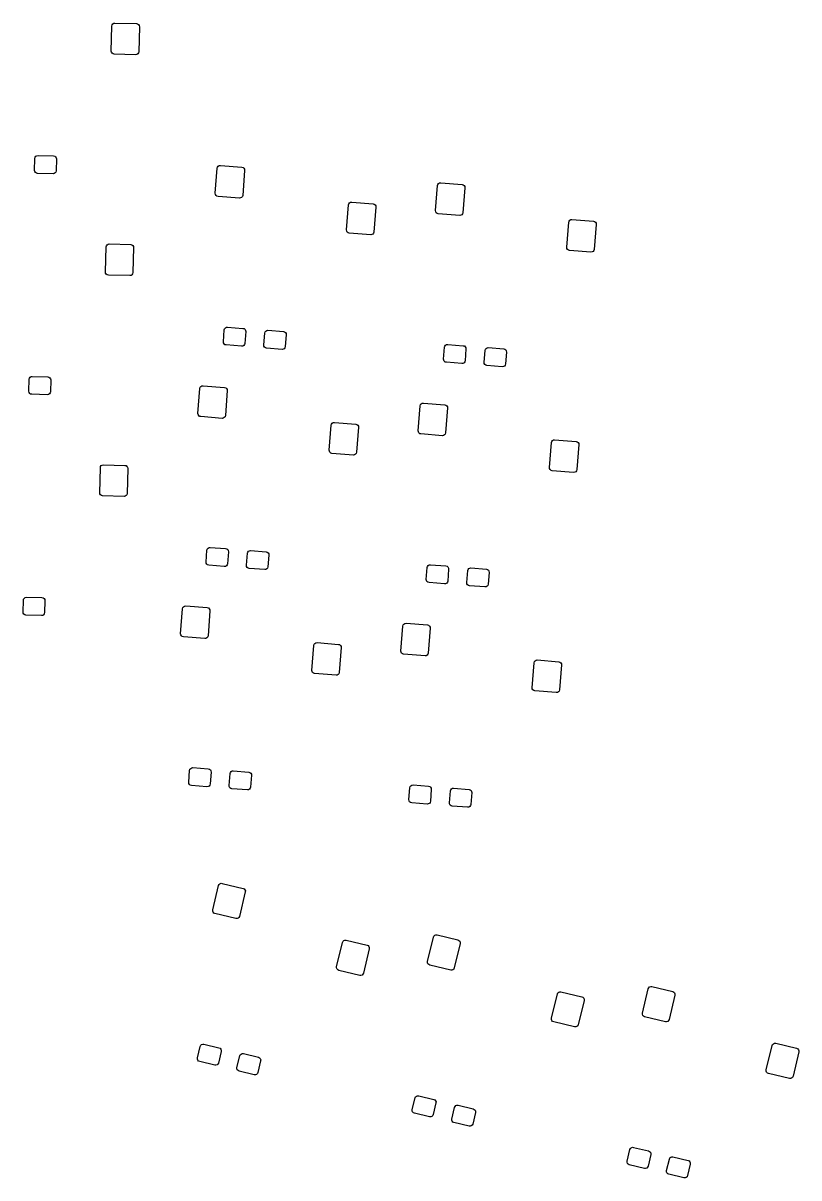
# Model space of a CAD drawing. Extents: x -168 to 103, y -39 to 60.
# Drawn here: x -105.5 to -40.5, y -38.9 to 57.7 of the extents above; entities that cross this region are included whole.
import ezdxf

# ---------------------------------------------------------------- set-up
doc = ezdxf.new("R2010")
doc.units = 0
doc.layers.add('BLACK', color=7, linetype='CONTINUOUS')

msp = doc.modelspace()

# ---------------------------------------------------------------- linework, layer by layer
at = {"layer": 'BLACK', "linetype": 'CONTINUOUS'}
for p, q in [((-98.109304, 55.404802), (-98.054332, 57.504083)), ((-98.054332, 57.504083), (-98.032804, 57.599223)), ((-98.032804, 57.599223), (-97.976507, 57.678882)), ((-97.976507, 57.678882), (-97.89401, 57.730934)), ((-97.89401, 57.730934), (-97.797874, 57.747453)), ((-97.797874, 57.747453), (-95.99849, 57.700334)), ((-95.99849, 57.700334), (-95.90335, 57.678806)), ((-95.90335, 57.678806), (-95.823691, 57.622509)), ((-95.823691, 57.622509), (-95.771639, 57.540012)), ((-95.75512, 57.443876), (-95.810092, 55.344595)), ((-95.771639, 57.540012), (-95.75512, 57.443876)), ((-98.092785, 55.308666), (-98.109304, 55.404802)), ((-98.040733, 55.226169), (-98.092785, 55.308666)), ((-97.961074, 55.169872), (-98.040733, 55.226169)), ((-97.865934, 55.148344), (-97.961074, 55.169872)), ((-96.06655, 55.101225), (-97.865934, 55.148344)), ((-95.970414, 55.117744), (-96.06655, 55.101225)), ((-95.887917, 55.169796), (-95.970414, 55.117744)), ((-95.83162, 55.249455), (-95.887917, 55.169796)), ((-95.810092, 55.344595), (-95.83162, 55.249455)), ((-104.522893, 45.419268), (-104.496716, 46.418925)), ((-104.496716, 46.418925), (-104.475188, 46.514065)), ((-104.475188, 46.514065), (-104.418891, 46.593725)), ((-104.418891, 46.593725), (-104.336394, 46.645776)), ((-104.336394, 46.645776), (-104.240258, 46.662295)), ((-104.240258, 46.662295), (-102.940703, 46.628265)), ((-102.940703, 46.628265), (-102.845563, 46.606737)), ((-102.845563, 46.606737), (-102.765903, 46.55044)), ((-102.765903, 46.55044), (-102.713852, 46.467943)), ((-102.713852, 46.467943), (-102.697333, 46.371806)), ((-102.697333, 46.371806), (-102.72351, 45.372149)), ((-89.396356, 43.505935), (-89.231592, 45.599461)), ((-89.231592, 45.599461), (-89.205114, 45.693344)), ((-89.205114, 45.693344), (-89.144725, 45.769948)), ((-89.144725, 45.769948), (-89.059617, 45.817611)), ((-89.059617, 45.817611), (-88.962748, 45.829076)), ((-88.962748, 45.829076), (-87.168297, 45.687849)), ((-87.168297, 45.687849), (-87.074414, 45.661372)), ((-87.074414, 45.661372), (-86.99781, 45.600982)), ((-86.99781, 45.600982), (-86.950147, 45.515874)), ((-86.950147, 45.515874), (-86.938682, 45.419005)), ((-104.506374, 45.323131), (-104.522893, 45.419268)), ((-104.454323, 45.240634), (-104.506374, 45.323131)), ((-104.374663, 45.184337), (-104.454323, 45.240634)), ((-104.279523, 45.162809), (-104.374663, 45.184337)), ((-102.979968, 45.128779), (-104.279523, 45.162809)), ((-102.883832, 45.145298), (-102.979968, 45.128779)), ((-102.801335, 45.197349), (-102.883832, 45.145298)), ((-102.745038, 45.277009), (-102.801335, 45.197349)), ((-102.72351, 45.372149), (-102.745038, 45.277009)), ((-86.938682, 45.419005), (-87.103446, 43.325479)), ((-70.953385, 42.054441), (-70.788621, 44.147967)), ((-70.788621, 44.147967), (-70.762143, 44.24185)), ((-70.762143, 44.24185), (-70.701754, 44.318454)), ((-70.701754, 44.318454), (-70.616646, 44.366117)), ((-70.616646, 44.366117), (-70.519777, 44.377582)), ((-70.519777, 44.377582), (-68.725326, 44.236355)), ((-68.725326, 44.236355), (-68.631443, 44.209878)), ((-68.495711, 43.967511), (-68.660475, 41.873985)), ((-68.631443, 44.209878), (-68.554839, 44.149488)), ((-68.554839, 44.149488), (-68.507176, 44.06438)), ((-68.507176, 44.06438), (-68.495711, 43.967511)), ((-89.384891, 43.409066), (-89.396356, 43.505935)), ((-89.337228, 43.323958), (-89.384891, 43.409066)), ((-89.260624, 43.263568), (-89.337228, 43.323958)), ((-89.166741, 43.237091), (-89.260624, 43.263568)), ((-87.37229, 43.095864), (-89.166741, 43.237091)), ((-87.275421, 43.107329), (-87.37229, 43.095864)), ((-87.190313, 43.154992), (-87.275421, 43.107329)), ((-87.129924, 43.231596), (-87.190313, 43.154992)), ((-87.103446, 43.325479), (-87.129924, 43.231596)), ((-78.238728, 42.527501), (-78.21225, 42.621384)), ((-78.21225, 42.621384), (-78.151861, 42.697988)), ((-78.151861, 42.697988), (-78.066753, 42.745651)), ((-78.066753, 42.745651), (-77.969884, 42.757116)), ((-77.969884, 42.757116), (-76.175433, 42.615889)), ((-76.175433, 42.615889), (-76.08155, 42.589412)), ((-76.08155, 42.589412), (-76.004946, 42.529022)), ((-78.403492, 40.433975), (-78.238728, 42.527501)), ((-75.945818, 42.347045), (-76.110582, 40.253519)), ((-76.004946, 42.529022), (-75.957283, 42.443914)), ((-75.957283, 42.443914), (-75.945818, 42.347045)), ((-70.94192, 41.957572), (-70.953385, 42.054441)), ((-70.894257, 41.872464), (-70.94192, 41.957572)), ((-70.817653, 41.812074), (-70.894257, 41.872464)), ((-70.72377, 41.785597), (-70.817653, 41.812074)), ((-68.929319, 41.64437), (-70.72377, 41.785597)), ((-68.83245, 41.655835), (-68.929319, 41.64437)), ((-68.747342, 41.703498), (-68.83245, 41.655835)), ((-68.686953, 41.780102), (-68.747342, 41.703498)), ((-68.660475, 41.873985), (-68.686953, 41.780102)), ((-59.960521, 38.982481), (-59.795757, 41.076007)), ((-59.795757, 41.076007), (-59.769279, 41.16989)), ((-59.769279, 41.16989), (-59.70889, 41.246494)), ((-59.70889, 41.246494), (-59.623782, 41.294157)), ((-59.623782, 41.294157), (-59.526913, 41.305622)), ((-59.526913, 41.305622), (-57.732462, 41.164395)), ((-57.732462, 41.164395), (-57.638579, 41.137918)), ((-57.502847, 40.895551), (-57.667611, 38.802025)), ((-57.638579, 41.137918), (-57.561975, 41.077528)), ((-57.561975, 41.077528), (-57.514312, 40.99242)), ((-57.514312, 40.99242), (-57.502847, 40.895551)), ((-78.392027, 40.337106), (-78.403492, 40.433975)), ((-78.344364, 40.251998), (-78.392027, 40.337106)), ((-78.26776, 40.191608), (-78.344364, 40.251998)), ((-78.173877, 40.165131), (-78.26776, 40.191608)), ((-76.379426, 40.023904), (-78.173877, 40.165131)), ((-76.282557, 40.035369), (-76.379426, 40.023904)), ((-76.197449, 40.083032), (-76.282557, 40.035369)), ((-76.13706, 40.159636), (-76.197449, 40.083032)), ((-76.110582, 40.253519), (-76.13706, 40.159636)), ((-98.593578, 36.911141), (-98.538606, 39.010422)), ((-98.538606, 39.010422), (-98.517078, 39.105562)), ((-98.517078, 39.105562), (-98.460781, 39.185221)), ((-98.460781, 39.185221), (-98.378284, 39.237273)), ((-98.378284, 39.237273), (-98.282148, 39.253792)), ((-98.282148, 39.253792), (-96.482764, 39.206673)), ((-96.482764, 39.206673), (-96.387624, 39.185145)), ((-96.387624, 39.185145), (-96.307965, 39.128848)), ((-96.307965, 39.128848), (-96.255913, 39.046351)), ((-96.239394, 38.950215), (-96.294366, 36.850934)), ((-96.255913, 39.046351), (-96.239394, 38.950215)), ((-59.949056, 38.885612), (-59.960521, 38.982481)), ((-59.901393, 38.800504), (-59.949056, 38.885612)), ((-59.824789, 38.740114), (-59.901393, 38.800504)), ((-59.730906, 38.713637), (-59.824789, 38.740114)), ((-57.936455, 38.57241), (-59.730906, 38.713637)), ((-57.694089, 38.708142), (-57.754478, 38.631538)), ((-57.667611, 38.802025), (-57.694089, 38.708142)), ((-57.839586, 38.583875), (-57.936455, 38.57241)), ((-57.754478, 38.631538), (-57.839586, 38.583875)), ((-98.577059, 36.815005), (-98.593578, 36.911141)), ((-98.525007, 36.732508), (-98.577059, 36.815005)), ((-96.315894, 36.755794), (-96.372191, 36.676135)), ((-96.294366, 36.850934), (-96.315894, 36.755794)), ((-98.445348, 36.676211), (-98.525007, 36.732508)), ((-98.350208, 36.654683), (-98.445348, 36.676211)), ((-96.550824, 36.607564), (-98.350208, 36.654683)), ((-96.454688, 36.624083), (-96.550824, 36.607564)), ((-96.372191, 36.676135), (-96.454688, 36.624083)), ((-88.720411, 31.064548), (-88.641952, 32.061465)), ((-88.641952, 32.061465), (-88.615474, 32.155348)), ((-88.615474, 32.155348), (-88.555085, 32.231952)), ((-88.555085, 32.231952), (-88.469977, 32.279614)), ((-88.469977, 32.279614), (-88.373108, 32.291079)), ((-88.373108, 32.291079), (-87.077115, 32.189083)), ((-87.077115, 32.189083), (-86.983232, 32.162605)), ((-86.983232, 32.162605), (-86.906628, 32.102216)), ((-86.847501, 31.920238), (-86.92596, 30.923321)), ((-86.906628, 32.102216), (-86.858966, 32.017108)), ((-86.858966, 32.017108), (-86.847501, 31.920238)), ((-85.225958, 31.888588), (-85.165569, 31.965192)), ((-85.165569, 31.965192), (-85.080461, 32.012854)), ((-85.080461, 32.012854), (-84.983592, 32.024319)), ((-84.983592, 32.024319), (-83.687599, 31.922323)), ((-83.687599, 31.922323), (-83.593716, 31.895845)), ((-88.708946, 30.967678), (-88.720411, 31.064548)), ((-88.661284, 30.88257), (-88.708946, 30.967678)), ((-85.330895, 30.797788), (-85.252436, 31.794705)), ((-85.252436, 31.794705), (-85.225958, 31.888588)), ((-83.593716, 31.895845), (-83.517112, 31.835456)), ((-83.457985, 31.653478), (-83.536444, 30.656561)), ((-83.517112, 31.835456), (-83.46945, 31.750348)), ((-83.46945, 31.750348), (-83.457985, 31.653478)), ((-88.58468, 30.822181), (-88.661284, 30.88257)), ((-88.490797, 30.795703), (-88.58468, 30.822181)), ((-87.194804, 30.693707), (-88.490797, 30.795703)), ((-87.097935, 30.705172), (-87.194804, 30.693707)), ((-87.012827, 30.752834), (-87.097935, 30.705172)), ((-86.952438, 30.829438), (-87.012827, 30.752834)), ((-86.92596, 30.923321), (-86.952438, 30.829438)), ((-85.31943, 30.700918), (-85.330895, 30.797788)), ((-85.271768, 30.61581), (-85.31943, 30.700918)), ((-85.195164, 30.555421), (-85.271768, 30.61581)), ((-85.101281, 30.528943), (-85.195164, 30.555421)), ((-83.805288, 30.426947), (-85.101281, 30.528943)), ((-83.708419, 30.438412), (-83.805288, 30.426947)), ((-83.623311, 30.486074), (-83.708419, 30.438412)), ((-83.562922, 30.562678), (-83.623311, 30.486074)), ((-83.536444, 30.656561), (-83.562922, 30.562678)), ((-70.27744, 29.613055), (-70.198981, 30.609972)), ((-70.198981, 30.609972), (-70.172503, 30.703855)), ((-70.172503, 30.703855), (-70.112114, 30.780459)), ((-70.112114, 30.780459), (-70.027006, 30.828121)), ((-70.027006, 30.828121), (-69.930137, 30.839586)), ((-69.930137, 30.839586), (-68.634144, 30.73759)), ((-68.634144, 30.73759), (-68.540261, 30.711112)), ((-68.540261, 30.711112), (-68.463657, 30.650723)), ((-68.40453, 30.468745), (-68.482989, 29.471828)), ((-68.463657, 30.650723), (-68.415995, 30.565615)), ((-68.415995, 30.565615), (-68.40453, 30.468745)), ((-66.887924, 29.346295), (-66.809465, 30.343212)), ((-66.809465, 30.343212), (-66.782987, 30.437095)), ((-66.782987, 30.437095), (-66.722598, 30.513699)), ((-66.722598, 30.513699), (-66.63749, 30.561361)), ((-66.63749, 30.561361), (-66.540621, 30.572826)), ((-66.540621, 30.572826), (-65.244628, 30.47083)), ((-65.244628, 30.47083), (-65.150745, 30.444352)), ((-65.150745, 30.444352), (-65.074141, 30.383963)), ((-65.015014, 30.201985), (-65.093473, 29.205068)), ((-65.074141, 30.383963), (-65.026479, 30.298855)), ((-65.026479, 30.298855), (-65.015014, 30.201985)), ((-70.265975, 29.516185), (-70.27744, 29.613055)), ((-70.218313, 29.431077), (-70.265975, 29.516185)), ((-70.141709, 29.370688), (-70.218313, 29.431077)), ((-70.047826, 29.34421), (-70.141709, 29.370688)), ((-68.751833, 29.242214), (-70.047826, 29.34421)), ((-68.654964, 29.253679), (-68.751833, 29.242214)), ((-68.569856, 29.301341), (-68.654964, 29.253679)), ((-68.509467, 29.377945), (-68.569856, 29.301341)), ((-68.482989, 29.471828), (-68.509467, 29.377945)), ((-66.876459, 29.249425), (-66.887924, 29.346295)), ((-66.828797, 29.164317), (-66.876459, 29.249425)), ((-66.752193, 29.103928), (-66.828797, 29.164317)), ((-66.65831, 29.07745), (-66.752193, 29.103928)), ((-65.362317, 28.975454), (-66.65831, 29.07745)), ((-65.18034, 29.034581), (-65.265448, 28.986919)), ((-65.119951, 29.111185), (-65.18034, 29.034581)), ((-65.093473, 29.205068), (-65.119951, 29.111185)), ((-104.959461, 28.020404), (-104.903164, 28.100064)), ((-104.903164, 28.100064), (-104.820667, 28.152115)), ((-104.820667, 28.152115), (-104.724531, 28.168634)), ((-104.724531, 28.168634), (-103.424976, 28.134604)), ((-103.424976, 28.134604), (-103.329836, 28.113076)), ((-103.329836, 28.113076), (-103.250176, 28.056779)), ((-103.250176, 28.056779), (-103.198125, 27.974282)), ((-65.265448, 28.986919), (-65.362317, 28.975454)), ((-105.007166, 26.925607), (-104.980989, 27.925264)), ((-104.980989, 27.925264), (-104.959461, 28.020404)), ((-103.181606, 27.878145), (-103.207783, 26.878488)), ((-103.198125, 27.974282), (-103.181606, 27.878145)), ((-90.847849, 25.062964), (-90.683085, 27.15649)), ((-90.683085, 27.15649), (-90.656607, 27.250373)), ((-90.656607, 27.250373), (-90.596218, 27.326977)), ((-90.596218, 27.326977), (-90.51111, 27.37464)), ((-90.51111, 27.37464), (-90.414241, 27.386105)), ((-90.414241, 27.386105), (-88.61979, 27.244878)), ((-88.61979, 27.244878), (-88.525907, 27.218401)), ((-88.525907, 27.218401), (-88.449303, 27.158011)), ((-88.449303, 27.158011), (-88.40164, 27.072903)), ((-104.990647, 26.82947), (-105.007166, 26.925607)), ((-104.938596, 26.746973), (-104.990647, 26.82947)), ((-104.858936, 26.690676), (-104.938596, 26.746973)), ((-104.763796, 26.669148), (-104.858936, 26.690676)), ((-103.464241, 26.635118), (-104.763796, 26.669148)), ((-103.368105, 26.651637), (-103.464241, 26.635118)), ((-103.285608, 26.703688), (-103.368105, 26.651637)), ((-103.229311, 26.783348), (-103.285608, 26.703688)), ((-103.207783, 26.878488), (-103.229311, 26.783348)), ((-88.390175, 26.976034), (-88.554939, 24.882508)), ((-88.40164, 27.072903), (-88.390175, 26.976034)), ((-72.404879, 23.611471), (-72.240115, 25.704997)), ((-72.240115, 25.704997), (-72.213637, 25.79888)), ((-72.213637, 25.79888), (-72.153248, 25.875484)), ((-72.153248, 25.875484), (-72.06814, 25.923147)), ((-72.06814, 25.923147), (-71.971271, 25.934612)), ((-71.971271, 25.934612), (-70.17682, 25.793385)), ((-70.17682, 25.793385), (-70.082937, 25.766908)), ((-69.947205, 25.524541), (-70.111969, 23.431015)), ((-70.082937, 25.766908), (-70.006333, 25.706518)), ((-70.006333, 25.706518), (-69.95867, 25.62141)), ((-69.95867, 25.62141), (-69.947205, 25.524541)), ((-90.836384, 24.966095), (-90.847849, 25.062964)), ((-90.788721, 24.880987), (-90.836384, 24.966095)), ((-90.712117, 24.820597), (-90.788721, 24.880987)), ((-90.618234, 24.79412), (-90.712117, 24.820597)), ((-88.823783, 24.652893), (-90.618234, 24.79412)), ((-88.726914, 24.664358), (-88.823783, 24.652893)), ((-88.641806, 24.712021), (-88.726914, 24.664358)), ((-88.581417, 24.788625), (-88.641806, 24.712021)), ((-88.554939, 24.882508), (-88.581417, 24.788625)), ((-79.690221, 24.08453), (-79.663743, 24.178413)), ((-79.663743, 24.178413), (-79.603354, 24.255017)), ((-79.603354, 24.255017), (-79.518246, 24.30268)), ((-79.518246, 24.30268), (-79.421377, 24.314145)), ((-79.421377, 24.314145), (-77.626926, 24.172918)), ((-79.854985, 21.991004), (-79.690221, 24.08453)), ((-77.626926, 24.172918), (-77.533043, 24.146441)), ((-77.397311, 23.904074), (-77.562075, 21.810548)), ((-77.533043, 24.146441), (-77.456439, 24.086051)), ((-77.456439, 24.086051), (-77.408776, 24.000943)), ((-77.408776, 24.000943), (-77.397311, 23.904074)), ((-72.393414, 23.514602), (-72.404879, 23.611471)), ((-72.345751, 23.429494), (-72.393414, 23.514602)), ((-72.269147, 23.369104), (-72.345751, 23.429494)), ((-72.175264, 23.342627), (-72.269147, 23.369104)), ((-70.380813, 23.2014), (-72.175264, 23.342627)), ((-70.283944, 23.212865), (-70.380813, 23.2014)), ((-70.198836, 23.260528), (-70.283944, 23.212865)), ((-70.138447, 23.337132), (-70.198836, 23.260528)), ((-70.111969, 23.431015), (-70.138447, 23.337132)), ((-61.412015, 20.539511), (-61.247251, 22.633037)), ((-61.247251, 22.633037), (-61.220773, 22.72692)), ((-61.220773, 22.72692), (-61.160384, 22.803524)), ((-61.160384, 22.803524), (-61.075276, 22.851187)), ((-61.075276, 22.851187), (-60.978407, 22.862652)), ((-60.978407, 22.862652), (-59.183956, 22.721425)), ((-59.183956, 22.721425), (-59.090073, 22.694948)), ((-58.954341, 22.452581), (-59.119105, 20.359055)), ((-59.090073, 22.694948), (-59.013469, 22.634558)), ((-59.013469, 22.634558), (-58.965806, 22.54945)), ((-58.965806, 22.54945), (-58.954341, 22.452581)), ((-79.84352, 21.894135), (-79.854985, 21.991004)), ((-79.795857, 21.809027), (-79.84352, 21.894135)), ((-79.719253, 21.748637), (-79.795857, 21.809027)), ((-79.62537, 21.72216), (-79.719253, 21.748637)), ((-77.830919, 21.580933), (-79.62537, 21.72216)), ((-77.73405, 21.592398), (-77.830919, 21.580933)), ((-77.648942, 21.640061), (-77.73405, 21.592398)), ((-77.588553, 21.716665), (-77.648942, 21.640061)), ((-77.562075, 21.810548), (-77.588553, 21.716665)), ((-99.077851, 18.41748), (-99.022879, 20.516761)), ((-99.022879, 20.516761), (-99.001351, 20.611901)), ((-99.001351, 20.611901), (-98.945054, 20.69156)), ((-98.945054, 20.69156), (-98.862557, 20.743612)), ((-98.862557, 20.743612), (-98.766421, 20.760131)), ((-98.766421, 20.760131), (-96.967037, 20.713012)), ((-96.967037, 20.713012), (-96.871897, 20.691484)), ((-96.871897, 20.691484), (-96.792238, 20.635187)), ((-96.792238, 20.635187), (-96.740186, 20.55269)), ((-96.723667, 20.456554), (-96.778639, 18.357273)), ((-96.740186, 20.55269), (-96.723667, 20.456554)), ((-61.40055, 20.442642), (-61.412015, 20.539511)), ((-61.352887, 20.357534), (-61.40055, 20.442642)), ((-61.276283, 20.297144), (-61.352887, 20.357534)), ((-59.119105, 20.359055), (-59.145583, 20.265172)), ((-61.1824, 20.270667), (-61.276283, 20.297144)), ((-59.387949, 20.12944), (-61.1824, 20.270667)), ((-59.29108, 20.140905), (-59.387949, 20.12944)), ((-59.205972, 20.188568), (-59.29108, 20.140905)), ((-59.145583, 20.265172), (-59.205972, 20.188568)), ((-99.061332, 18.321344), (-99.077851, 18.41748)), ((-99.00928, 18.238847), (-99.061332, 18.321344)), ((-98.929621, 18.18255), (-99.00928, 18.238847)), ((-98.834481, 18.161022), (-98.929621, 18.18255)), ((-97.035097, 18.113903), (-98.834481, 18.161022)), ((-96.938961, 18.130422), (-97.035097, 18.113903)), ((-96.856464, 18.182474), (-96.938961, 18.130422)), ((-96.800167, 18.262133), (-96.856464, 18.182474)), ((-96.778639, 18.357273), (-96.800167, 18.262133)), ((-90.171904, 12.621578), (-90.093445, 13.618495)), ((-90.093445, 13.618495), (-90.066967, 13.712378)), ((-90.066967, 13.712378), (-90.006578, 13.788982)), ((-90.006578, 13.788982), (-89.92147, 13.836644)), ((-89.92147, 13.836644), (-89.824601, 13.848109)), ((-89.824601, 13.848109), (-88.528608, 13.746113)), ((-88.528608, 13.746113), (-88.434725, 13.719635)), ((-88.434725, 13.719635), (-88.358121, 13.659246)), ((-88.358121, 13.659246), (-88.310459, 13.574138)), ((-88.310459, 13.574138), (-88.298994, 13.477268)), ((-86.617062, 13.522222), (-86.531954, 13.569884)), ((-86.531954, 13.569884), (-86.435085, 13.581349)), ((-86.435085, 13.581349), (-85.139092, 13.479353)), ((-90.160439, 12.524708), (-90.171904, 12.621578)), ((-88.298994, 13.477268), (-88.377453, 12.480351)), ((-86.782388, 12.354818), (-86.703929, 13.351735)), ((-86.703929, 13.351735), (-86.677451, 13.445618)), ((-86.677451, 13.445618), (-86.617062, 13.522222)), ((-85.139092, 13.479353), (-85.045209, 13.452875)), ((-85.045209, 13.452875), (-84.968605, 13.392486)), ((-84.909478, 13.210508), (-84.987937, 12.213591)), ((-84.968605, 13.392486), (-84.920943, 13.307378)), ((-84.920943, 13.307378), (-84.909478, 13.210508)), ((-90.112777, 12.4396), (-90.160439, 12.524708)), ((-90.036173, 12.379211), (-90.112777, 12.4396)), ((-89.94229, 12.352733), (-90.036173, 12.379211)), ((-88.646297, 12.250737), (-89.94229, 12.352733)), ((-88.549428, 12.262202), (-88.646297, 12.250737)), ((-88.46432, 12.309864), (-88.549428, 12.262202)), ((-88.403931, 12.386468), (-88.46432, 12.309864)), ((-88.377453, 12.480351), (-88.403931, 12.386468)), ((-86.770923, 12.257948), (-86.782388, 12.354818)), ((-86.723261, 12.17284), (-86.770923, 12.257948)), ((-86.646657, 12.112451), (-86.723261, 12.17284)), ((-86.552774, 12.085973), (-86.646657, 12.112451)), ((-85.256781, 11.983977), (-86.552774, 12.085973)), ((-85.159912, 11.995442), (-85.256781, 11.983977)), ((-85.074804, 12.043104), (-85.159912, 11.995442)), ((-85.014415, 12.119708), (-85.074804, 12.043104)), ((-84.987937, 12.213591), (-85.014415, 12.119708)), ((-71.728927, 11.170084), (-71.650468, 12.167001)), ((-71.650468, 12.167001), (-71.62399, 12.260884)), ((-71.62399, 12.260884), (-71.563601, 12.337488)), ((-71.563601, 12.337488), (-71.478493, 12.38515)), ((-71.478493, 12.38515), (-71.381624, 12.396615)), ((-71.381624, 12.396615), (-70.085631, 12.294619)), ((-70.085631, 12.294619), (-69.991748, 12.268141)), ((-69.991748, 12.268141), (-69.915144, 12.207752)), ((-69.856017, 12.025774), (-69.934476, 11.028857)), ((-69.915144, 12.207752), (-69.867482, 12.122644)), ((-69.867482, 12.122644), (-69.856017, 12.025774)), ((-68.339411, 10.903324), (-68.260952, 11.900241)), ((-68.260952, 11.900241), (-68.234474, 11.994124)), ((-68.234474, 11.994124), (-68.174085, 12.070728)), ((-68.174085, 12.070728), (-68.088977, 12.11839)), ((-68.088977, 12.11839), (-67.992108, 12.129855)), ((-67.992108, 12.129855), (-66.696115, 12.027859)), ((-66.696115, 12.027859), (-66.602232, 12.001381)), ((-66.602232, 12.001381), (-66.525628, 11.940992)), ((-66.466501, 11.759014), (-66.54496, 10.762097)), ((-66.525628, 11.940992), (-66.477966, 11.855884)), ((-66.477966, 11.855884), (-66.466501, 11.759014)), ((-71.717462, 11.073214), (-71.728927, 11.170084)), ((-71.6698, 10.988106), (-71.717462, 11.073214)), ((-71.593196, 10.927717), (-71.6698, 10.988106)), ((-71.499313, 10.901239), (-71.593196, 10.927717)), ((-70.20332, 10.799243), (-71.499313, 10.901239)), ((-70.106451, 10.810708), (-70.20332, 10.799243)), ((-70.021343, 10.85837), (-70.106451, 10.810708)), ((-69.960954, 10.934974), (-70.021343, 10.85837)), ((-69.934476, 11.028857), (-69.960954, 10.934974)), ((-68.327946, 10.806454), (-68.339411, 10.903324)), ((-68.280284, 10.721346), (-68.327946, 10.806454)), ((-68.20368, 10.660957), (-68.280284, 10.721346)), ((-68.109797, 10.634479), (-68.20368, 10.660957)), ((-66.571438, 10.668214), (-66.631827, 10.59161)), ((-66.54496, 10.762097), (-66.571438, 10.668214)), ((-105.304922, 9.658455), (-105.208786, 9.674974)), ((-105.208786, 9.674974), (-103.909231, 9.640944)), ((-66.813804, 10.532483), (-68.109797, 10.634479)), ((-66.716935, 10.543948), (-66.813804, 10.532483)), ((-66.631827, 10.59161), (-66.716935, 10.543948)), ((-105.491421, 8.431947), (-105.465244, 9.431604)), ((-105.465244, 9.431604), (-105.443716, 9.526744)), ((-105.443716, 9.526744), (-105.387419, 9.606404)), ((-105.387419, 9.606404), (-105.304922, 9.658455)), ((-103.909231, 9.640944), (-103.814091, 9.619416)), ((-103.814091, 9.619416), (-103.734431, 9.563119)), ((-103.734431, 9.563119), (-103.68238, 9.480622)), ((-103.665861, 9.384485), (-103.692038, 8.384828)), ((-103.68238, 9.480622), (-103.665861, 9.384485)), ((-92.299343, 6.619993), (-92.134579, 8.713519)), ((-92.134579, 8.713519), (-92.108101, 8.807402)), ((-92.108101, 8.807402), (-92.047712, 8.884006)), ((-92.047712, 8.884006), (-91.962604, 8.931669)), ((-91.962604, 8.931669), (-91.865735, 8.943134)), ((-91.865735, 8.943134), (-90.071284, 8.801907)), ((-90.071284, 8.801907), (-89.977401, 8.77543)), ((-89.977401, 8.77543), (-89.900797, 8.71504)), ((-89.900797, 8.71504), (-89.853134, 8.629932)), ((-105.474902, 8.33581), (-105.491421, 8.431947)), ((-105.422851, 8.253313), (-105.474902, 8.33581)), ((-105.343191, 8.197016), (-105.422851, 8.253313)), ((-105.248051, 8.175488), (-105.343191, 8.197016)), ((-103.948496, 8.141458), (-105.248051, 8.175488)), ((-103.85236, 8.157977), (-103.948496, 8.141458)), ((-103.769863, 8.210028), (-103.85236, 8.157977)), ((-103.713566, 8.289688), (-103.769863, 8.210028)), ((-103.692038, 8.384828), (-103.713566, 8.289688)), ((-89.841669, 8.533063), (-90.006433, 6.439537)), ((-89.853134, 8.629932), (-89.841669, 8.533063)), ((-73.856372, 5.1685), (-73.691608, 7.262026)), ((-73.691608, 7.262026), (-73.66513, 7.355909)), ((-73.66513, 7.355909), (-73.604741, 7.432513)), ((-73.604741, 7.432513), (-73.519633, 7.480176)), ((-73.519633, 7.480176), (-73.422764, 7.491641)), ((-73.422764, 7.491641), (-71.628313, 7.350414)), ((-71.628313, 7.350414), (-71.53443, 7.323937)), ((-71.398698, 7.08157), (-71.563462, 4.988044)), ((-71.53443, 7.323937), (-71.457826, 7.263547)), ((-71.457826, 7.263547), (-71.410163, 7.178439)), ((-71.410163, 7.178439), (-71.398698, 7.08157)), ((-92.287878, 6.523124), (-92.299343, 6.619993)), ((-92.240215, 6.438016), (-92.287878, 6.523124)), ((-92.163611, 6.377626), (-92.240215, 6.438016)), ((-92.069728, 6.351149), (-92.163611, 6.377626)), ((-90.275277, 6.209922), (-92.069728, 6.351149)), ((-90.178408, 6.221387), (-90.275277, 6.209922)), ((-90.0933, 6.26905), (-90.178408, 6.221387)), ((-90.032911, 6.345654), (-90.0933, 6.26905)), ((-90.006433, 6.439537), (-90.032911, 6.345654)), ((-81.115237, 5.735442), (-81.054848, 5.812046)), ((-81.054848, 5.812046), (-80.96974, 5.859709)), ((-80.96974, 5.859709), (-80.872871, 5.871174)), ((-80.872871, 5.871174), (-79.07842, 5.729947)), ((-81.306479, 3.548033), (-81.141715, 5.641559)), ((-81.141715, 5.641559), (-81.115237, 5.735442)), ((-79.07842, 5.729947), (-78.984537, 5.70347)), ((-78.848805, 5.461103), (-79.013569, 3.367577)), ((-78.984537, 5.70347), (-78.907933, 5.64308)), ((-78.907933, 5.64308), (-78.86027, 5.557972)), ((-78.86027, 5.557972), (-78.848805, 5.461103)), ((-73.844907, 5.071631), (-73.856372, 5.1685)), ((-73.797244, 4.986523), (-73.844907, 5.071631)), ((-73.72064, 4.926133), (-73.797244, 4.986523)), ((-73.626757, 4.899656), (-73.72064, 4.926133)), ((-71.832306, 4.758429), (-73.626757, 4.899656)), ((-71.58994, 4.894161), (-71.650329, 4.817557)), ((-71.563462, 4.988044), (-71.58994, 4.894161)), ((-71.735437, 4.769894), (-71.832306, 4.758429)), ((-71.650329, 4.817557), (-71.735437, 4.769894)), ((-62.863508, 2.09654), (-62.698744, 4.190066)), ((-62.698744, 4.190066), (-62.672266, 4.283949)), ((-62.672266, 4.283949), (-62.611877, 4.360553)), ((-62.611877, 4.360553), (-62.526769, 4.408216)), ((-62.526769, 4.408216), (-62.4299, 4.419681)), ((-62.4299, 4.419681), (-60.635449, 4.278454)), ((-60.635449, 4.278454), (-60.541566, 4.251977)), ((-60.405834, 4.00961), (-60.570598, 1.916084)), ((-60.541566, 4.251977), (-60.464962, 4.191587)), ((-60.464962, 4.191587), (-60.417299, 4.106479)), ((-60.417299, 4.106479), (-60.405834, 4.00961)), ((-81.295014, 3.451164), (-81.306479, 3.548033)), ((-81.247351, 3.366056), (-81.295014, 3.451164)), ((-81.170747, 3.305666), (-81.247351, 3.366056)), ((-81.076864, 3.279189), (-81.170747, 3.305666)), ((-79.282413, 3.137962), (-81.076864, 3.279189)), ((-79.185544, 3.149427), (-79.282413, 3.137962)), ((-79.100436, 3.19709), (-79.185544, 3.149427)), ((-79.040047, 3.273694), (-79.100436, 3.19709)), ((-79.013569, 3.367577), (-79.040047, 3.273694)), ((-62.852043, 1.999671), (-62.863508, 2.09654)), ((-62.80438, 1.914563), (-62.852043, 1.999671)), ((-62.727776, 1.854173), (-62.80438, 1.914563)), ((-62.633893, 1.827696), (-62.727776, 1.854173)), ((-60.839442, 1.686469), (-62.633893, 1.827696)), ((-60.742573, 1.697934), (-60.839442, 1.686469)), ((-60.657465, 1.745597), (-60.742573, 1.697934)), ((-60.597076, 1.822201), (-60.657465, 1.745597)), ((-60.570598, 1.916084), (-60.597076, 1.822201)), ((-91.623397, -5.821393), (-91.544938, -4.824476)), ((-91.544938, -4.824476), (-91.51846, -4.730593)), ((-91.51846, -4.730593), (-91.458071, -4.653989)), ((-91.458071, -4.653989), (-91.372963, -4.606327)), ((-91.372963, -4.606327), (-91.276094, -4.594862)), ((-91.276094, -4.594862), (-89.980101, -4.696858)), ((-89.980101, -4.696858), (-89.886218, -4.723336)), ((-89.886218, -4.723336), (-89.809614, -4.783725)), ((-89.809614, -4.783725), (-89.761952, -4.868833)), ((-89.750487, -4.965703), (-89.828946, -5.96262)), ((-89.761952, -4.868833), (-89.750487, -4.965703)), ((-88.233881, -6.088153), (-88.155422, -5.091236)), ((-88.155422, -5.091236), (-88.128944, -4.997353)), ((-88.128944, -4.997353), (-88.068555, -4.920749)), ((-88.068555, -4.920749), (-87.983447, -4.873087)), ((-87.983447, -4.873087), (-87.886578, -4.861622)), ((-87.886578, -4.861622), (-86.590585, -4.963618)), ((-86.590585, -4.963618), (-86.496702, -4.990096)), ((-86.496702, -4.990096), (-86.420098, -5.050485)), ((-86.360971, -5.232463), (-86.43943, -6.22938)), ((-86.420098, -5.050485), (-86.372436, -5.135593)), ((-86.372436, -5.135593), (-86.360971, -5.232463)), ((-91.611932, -5.918263), (-91.623397, -5.821393)), ((-91.56427, -6.003371), (-91.611932, -5.918263)), ((-91.487666, -6.06376), (-91.56427, -6.003371)), ((-91.393783, -6.090238), (-91.487666, -6.06376)), ((-90.09779, -6.192234), (-91.393783, -6.090238)), ((-90.000921, -6.180769), (-90.09779, -6.192234)), ((-89.915813, -6.133107), (-90.000921, -6.180769)), ((-89.855424, -6.056503), (-89.915813, -6.133107)), ((-89.828946, -5.96262), (-89.855424, -6.056503)), ((-88.222416, -6.185023), (-88.233881, -6.088153)), ((-88.174754, -6.270131), (-88.222416, -6.185023)), ((-88.09815, -6.33052), (-88.174754, -6.270131)), ((-88.004267, -6.356998), (-88.09815, -6.33052)), ((-86.708274, -6.458994), (-88.004267, -6.356998)), ((-86.611405, -6.447529), (-86.708274, -6.458994)), ((-86.526297, -6.399867), (-86.611405, -6.447529)), ((-86.465908, -6.323263), (-86.526297, -6.399867)), ((-86.43943, -6.22938), (-86.465908, -6.323263)), ((-73.180427, -7.272886), (-73.101968, -6.275969)), ((-73.101968, -6.275969), (-73.07549, -6.182086)), ((-73.07549, -6.182086), (-73.015101, -6.105482)), ((-73.015101, -6.105482), (-72.929993, -6.05782)), ((-72.929993, -6.05782), (-72.833124, -6.046355)), ((-72.833124, -6.046355), (-71.537131, -6.148351)), ((-71.537131, -6.148351), (-71.443248, -6.174829)), ((-71.443248, -6.174829), (-71.366644, -6.235218)), ((-71.307517, -6.417196), (-71.385976, -7.414113)), ((-71.366644, -6.235218), (-71.318982, -6.320326)), ((-71.318982, -6.320326), (-71.307517, -6.417196)), ((-69.790911, -7.539646), (-69.712452, -6.542729)), ((-69.712452, -6.542729), (-69.685974, -6.448846)), ((-69.685974, -6.448846), (-69.625585, -6.372242)), ((-69.625585, -6.372242), (-69.540477, -6.32458)), ((-69.540477, -6.32458), (-69.443608, -6.313115)), ((-69.443608, -6.313115), (-68.147615, -6.415111)), ((-68.147615, -6.415111), (-68.053732, -6.441589)), ((-68.053732, -6.441589), (-67.977128, -6.501978)), ((-67.918001, -6.683956), (-67.99646, -7.680873)), ((-67.977128, -6.501978), (-67.929466, -6.587086)), ((-67.929466, -6.587086), (-67.918001, -6.683956)), ((-73.168962, -7.369756), (-73.180427, -7.272886)), ((-73.1213, -7.454864), (-73.168962, -7.369756)), ((-73.044696, -7.515253), (-73.1213, -7.454864)), ((-72.950813, -7.541731), (-73.044696, -7.515253)), ((-71.65482, -7.643727), (-72.950813, -7.541731)), ((-71.557951, -7.632262), (-71.65482, -7.643727)), ((-71.472843, -7.5846), (-71.557951, -7.632262)), ((-71.412454, -7.507996), (-71.472843, -7.5846)), ((-71.385976, -7.414113), (-71.412454, -7.507996)), ((-69.779446, -7.636516), (-69.790911, -7.539646)), ((-69.731784, -7.721624), (-69.779446, -7.636516)), ((-69.65518, -7.782013), (-69.731784, -7.721624)), ((-67.99646, -7.680873), (-68.022938, -7.774756)), ((-69.561297, -7.808491), (-69.65518, -7.782013)), ((-68.265304, -7.910487), (-69.561297, -7.808491)), ((-68.168435, -7.899022), (-68.265304, -7.910487)), ((-68.083327, -7.85136), (-68.168435, -7.899022)), ((-68.022938, -7.774756), (-68.083327, -7.85136)), ((-89.610155, -16.51065), (-89.11992, -14.468673)), ((-89.11992, -14.468673), (-89.079082, -14.380088)), ((-89.079082, -14.380088), (-89.007452, -14.313874)), ((-89.007452, -14.313874), (-88.915936, -14.280113)), ((-88.915936, -14.280113), (-88.818466, -14.283942)), ((-88.818466, -14.283942), (-87.0682, -14.704144)), ((-86.883469, -15.005598), (-87.373704, -17.047575)), ((-87.0682, -14.704144), (-86.979615, -14.744982)), ((-86.979615, -14.744982), (-86.913401, -14.816612)), ((-86.913401, -14.816612), (-86.879639, -14.908128)), ((-86.879639, -14.908128), (-86.883469, -15.005598)), ((-89.613985, -16.60812), (-89.610155, -16.51065)), ((-89.580223, -16.699636), (-89.613985, -16.60812)), ((-89.514009, -16.771266), (-89.580223, -16.699636)), ((-89.425424, -16.812104), (-89.514009, -16.771266)), ((-87.675158, -17.232306), (-89.425424, -16.812104)), ((-87.577688, -17.236135), (-87.675158, -17.232306)), ((-87.486172, -17.202374), (-87.577688, -17.236135)), ((-87.414542, -17.13616), (-87.486172, -17.202374)), ((-87.373704, -17.047575), (-87.414542, -17.13616)), ((-79.233192, -21.264452), (-78.742957, -19.222475)), ((-78.742957, -19.222475), (-78.702119, -19.13389)), ((-78.702119, -19.13389), (-78.630489, -19.067676)), ((-78.630489, -19.067676), (-78.538973, -19.033915)), ((-78.538973, -19.033915), (-78.441503, -19.037744)), ((-78.441503, -19.037744), (-76.691237, -19.457946)), ((-71.621312, -20.829389), (-71.131077, -18.787412)), ((-71.131077, -18.787412), (-71.090239, -18.698827)), ((-71.090239, -18.698827), (-71.018609, -18.632613)), ((-71.018609, -18.632613), (-70.927093, -18.598852)), ((-70.927093, -18.598852), (-70.829623, -18.602681)), ((-70.829623, -18.602681), (-69.079357, -19.022883)), ((-68.894626, -19.324337), (-69.384861, -21.366314)), ((-69.079357, -19.022883), (-68.990772, -19.063721)), ((-68.990772, -19.063721), (-68.924558, -19.135351)), ((-68.924558, -19.135351), (-68.890796, -19.226867)), ((-68.890796, -19.226867), (-68.894626, -19.324337)), ((-76.506506, -19.7594), (-76.996741, -21.801377)), ((-76.691237, -19.457946), (-76.602652, -19.498784)), ((-76.602652, -19.498784), (-76.536438, -19.570414)), ((-76.536438, -19.570414), (-76.502676, -19.66193)), ((-76.502676, -19.66193), (-76.506506, -19.7594)), ((-79.237022, -21.361922), (-79.233192, -21.264452)), ((-71.625142, -20.926859), (-71.621312, -20.829389)), ((-71.59138, -21.018375), (-71.625142, -20.926859)), ((-71.525166, -21.090005), (-71.59138, -21.018375)), ((-71.436581, -21.130843), (-71.525166, -21.090005)), ((-69.686315, -21.551045), (-71.436581, -21.130843)), ((-79.20326, -21.453438), (-79.237022, -21.361922)), ((-79.137046, -21.525068), (-79.20326, -21.453438)), ((-79.048461, -21.565906), (-79.137046, -21.525068)), ((-77.298195, -21.986108), (-79.048461, -21.565906)), ((-77.200725, -21.989937), (-77.298195, -21.986108)), ((-77.109209, -21.956176), (-77.200725, -21.989937)), ((-77.037579, -21.889962), (-77.109209, -21.956176)), ((-76.996741, -21.801377), (-77.037579, -21.889962)), ((-69.588845, -21.554874), (-69.686315, -21.551045)), ((-69.497329, -21.521113), (-69.588845, -21.554874)), ((-69.425699, -21.454899), (-69.497329, -21.521113)), ((-69.384861, -21.366314), (-69.425699, -21.454899)), ((-53.632468, -25.148128), (-53.142233, -23.106151)), ((-53.142233, -23.106151), (-53.101395, -23.017566)), ((-53.101395, -23.017566), (-53.029765, -22.951352)), ((-53.029765, -22.951352), (-52.938249, -22.917591)), ((-52.938249, -22.917591), (-52.840779, -22.92142)), ((-52.840779, -22.92142), (-51.090513, -23.341622)), ((-61.244349, -25.583191), (-60.754114, -23.541214)), ((-60.754114, -23.541214), (-60.713276, -23.452629)), ((-60.713276, -23.452629), (-60.641646, -23.386415)), ((-60.641646, -23.386415), (-60.55013, -23.352654)), ((-60.55013, -23.352654), (-60.45266, -23.356483)), ((-60.45266, -23.356483), (-58.702394, -23.776685)), ((-58.517663, -24.078139), (-59.007898, -26.120116)), ((-58.702394, -23.776685), (-58.613809, -23.817523)), ((-58.613809, -23.817523), (-58.547595, -23.889153)), ((-58.547595, -23.889153), (-58.513833, -23.980669)), ((-58.513833, -23.980669), (-58.517663, -24.078139)), ((-50.905782, -23.643076), (-51.396017, -25.685053)), ((-51.090513, -23.341622), (-51.001928, -23.38246)), ((-51.001928, -23.38246), (-50.935714, -23.45409)), ((-50.935714, -23.45409), (-50.901952, -23.545606)), ((-50.901952, -23.545606), (-50.905782, -23.643076)), ((-61.248179, -25.680661), (-61.244349, -25.583191)), ((-61.214417, -25.772177), (-61.248179, -25.680661)), ((-61.148203, -25.843807), (-61.214417, -25.772177)), ((-61.059618, -25.884645), (-61.148203, -25.843807)), ((-59.309352, -26.304847), (-61.059618, -25.884645)), ((-53.636298, -25.245598), (-53.632468, -25.148128)), ((-53.602536, -25.337114), (-53.636298, -25.245598)), ((-53.536322, -25.408744), (-53.602536, -25.337114)), ((-53.447737, -25.449582), (-53.536322, -25.408744)), ((-51.697471, -25.869784), (-53.447737, -25.449582)), ((-51.600001, -25.873613), (-51.697471, -25.869784)), ((-51.508485, -25.839852), (-51.600001, -25.873613)), ((-51.436855, -25.773638), (-51.508485, -25.839852)), ((-51.396017, -25.685053), (-51.436855, -25.773638)), ((-59.211882, -26.308676), (-59.309352, -26.304847)), ((-59.120366, -26.274915), (-59.211882, -26.308676)), ((-59.048736, -26.208701), (-59.120366, -26.274915)), ((-59.007898, -26.120116), (-59.048736, -26.208701)), ((-90.888796, -28.904603), (-90.65535, -27.932233)), ((-90.65535, -27.932233), (-90.614512, -27.843648)), ((-90.614512, -27.843648), (-90.542883, -27.777434)), ((-90.542883, -27.777434), (-90.451366, -27.743672)), ((-90.451366, -27.743672), (-90.353896, -27.747502)), ((-90.353896, -27.747502), (-89.089816, -28.050981)), ((-43.255505, -29.90193), (-42.76527, -27.859953)), ((-42.76527, -27.859953), (-42.724432, -27.771368)), ((-42.724432, -27.771368), (-42.652802, -27.705154)), ((-42.652802, -27.705154), (-42.561286, -27.671393)), ((-42.561286, -27.671393), (-42.463816, -27.675222)), ((-42.463816, -27.675222), (-40.71355, -28.095424)), ((-90.892625, -29.002073), (-90.888796, -28.904603)), ((-90.858864, -29.093589), (-90.892625, -29.002073)), ((-88.905084, -28.352435), (-89.13853, -29.324805)), ((-89.089816, -28.050981), (-89.00123, -28.091819)), ((-89.00123, -28.091819), (-88.935016, -28.163449)), ((-88.935016, -28.163449), (-88.901255, -28.254965)), ((-88.901255, -28.254965), (-88.905084, -28.352435)), ((-87.582738, -29.698317), (-87.349292, -28.725947)), ((-87.349292, -28.725947), (-87.308454, -28.637362)), ((-87.308454, -28.637362), (-87.236825, -28.571148)), ((-87.236825, -28.571148), (-87.145308, -28.537386)), ((-87.145308, -28.537386), (-87.047838, -28.541216)), ((-87.047838, -28.541216), (-85.783758, -28.844695)), ((-85.783758, -28.844695), (-85.695172, -28.885533)), ((-85.695172, -28.885533), (-85.628958, -28.957163)), ((-85.628958, -28.957163), (-85.595197, -29.048679)), ((-40.528819, -28.396878), (-41.019054, -30.438855)), ((-40.71355, -28.095424), (-40.624965, -28.136262)), ((-40.624965, -28.136262), (-40.558751, -28.207892)), ((-40.558751, -28.207892), (-40.524989, -28.299408)), ((-40.524989, -28.299408), (-40.528819, -28.396878)), ((-90.79265, -29.165219), (-90.858864, -29.093589)), ((-90.704064, -29.206057), (-90.79265, -29.165219)), ((-89.439984, -29.509536), (-90.704064, -29.206057)), ((-89.342514, -29.513366), (-89.439984, -29.509536)), ((-89.250997, -29.479604), (-89.342514, -29.513366)), ((-89.179368, -29.41339), (-89.250997, -29.479604)), ((-89.13853, -29.324805), (-89.179368, -29.41339)), ((-87.586567, -29.795787), (-87.582738, -29.698317)), ((-87.552806, -29.887303), (-87.586567, -29.795787)), ((-87.486592, -29.958933), (-87.552806, -29.887303)), ((-87.398006, -29.999771), (-87.486592, -29.958933)), ((-85.599026, -29.146149), (-85.832472, -30.118519)), ((-85.595197, -29.048679), (-85.599026, -29.146149)), ((-43.259335, -29.9994), (-43.255505, -29.90193)), ((-86.133926, -30.30325), (-87.398006, -29.999771)), ((-86.036456, -30.30708), (-86.133926, -30.30325)), ((-85.944939, -30.273318), (-86.036456, -30.30708)), ((-85.87331, -30.207104), (-85.944939, -30.273318)), ((-85.832472, -30.118519), (-85.87331, -30.207104)), ((-43.225573, -30.090916), (-43.259335, -29.9994)), ((-43.159359, -30.162546), (-43.225573, -30.090916)), ((-43.070774, -30.203384), (-43.159359, -30.162546)), ((-41.320508, -30.623586), (-43.070774, -30.203384)), ((-41.223038, -30.627415), (-41.320508, -30.623586)), ((-41.131522, -30.593654), (-41.223038, -30.627415)), ((-41.059892, -30.52744), (-41.131522, -30.593654)), ((-41.019054, -30.438855), (-41.059892, -30.52744)), ((-72.89995, -33.223343), (-72.666504, -32.250973)), ((-72.666504, -32.250973), (-72.625666, -32.162388)), ((-72.625666, -32.162388), (-72.554037, -32.096174)), ((-72.554037, -32.096174), (-72.46252, -32.062412)), ((-72.46252, -32.062412), (-72.36505, -32.066242)), ((-72.36505, -32.066242), (-71.10097, -32.369721)), ((-70.916238, -32.671175), (-71.149684, -33.643545)), ((-71.10097, -32.369721), (-71.012384, -32.410559)), ((-71.012384, -32.410559), (-70.94617, -32.482189)), ((-70.94617, -32.482189), (-70.912409, -32.573705)), ((-70.912409, -32.573705), (-70.916238, -32.671175)), ((-69.247979, -32.889888), (-69.156462, -32.856126)), ((-69.156462, -32.856126), (-69.058992, -32.859956)), ((-69.058992, -32.859956), (-67.794912, -33.163435)), ((-72.903779, -33.320813), (-72.89995, -33.223343)), ((-72.870018, -33.412329), (-72.903779, -33.320813)), ((-72.803804, -33.483959), (-72.870018, -33.412329)), ((-72.715218, -33.524797), (-72.803804, -33.483959)), ((-71.451138, -33.828276), (-72.715218, -33.524797)), ((-71.353668, -33.832106), (-71.451138, -33.828276)), ((-71.262151, -33.798344), (-71.353668, -33.832106)), ((-71.190522, -33.73213), (-71.262151, -33.798344)), ((-71.149684, -33.643545), (-71.190522, -33.73213)), ((-69.593892, -34.017057), (-69.360446, -33.044687)), ((-69.360446, -33.044687), (-69.319608, -32.956102)), ((-69.319608, -32.956102), (-69.247979, -32.889888)), ((-67.61018, -33.464889), (-67.843626, -34.437259)), ((-67.794912, -33.163435), (-67.706326, -33.204273)), ((-67.706326, -33.204273), (-67.640112, -33.275903)), ((-67.640112, -33.275903), (-67.606351, -33.367419)), ((-67.606351, -33.367419), (-67.61018, -33.464889)), ((-69.597721, -34.114527), (-69.593892, -34.017057)), ((-69.56396, -34.206043), (-69.597721, -34.114527)), ((-69.497746, -34.277673), (-69.56396, -34.206043)), ((-69.40916, -34.318511), (-69.497746, -34.277673)), ((-68.14508, -34.62199), (-69.40916, -34.318511)), ((-68.04761, -34.62582), (-68.14508, -34.62199)), ((-67.956093, -34.592058), (-68.04761, -34.62582)), ((-67.884464, -34.525844), (-67.956093, -34.592058)), ((-67.843626, -34.437259), (-67.884464, -34.525844)), ((-54.911107, -37.542082), (-54.677661, -36.569712)), ((-54.677661, -36.569712), (-54.636823, -36.481127)), ((-54.636823, -36.481127), (-54.565194, -36.414913)), ((-54.565194, -36.414913), (-54.473677, -36.381151)), ((-54.473677, -36.381151), (-54.376207, -36.384981)), ((-54.376207, -36.384981), (-53.112127, -36.68846)), ((-53.112127, -36.68846), (-53.023541, -36.729298)), ((-53.023541, -36.729298), (-52.957327, -36.800928)), ((-54.914936, -37.639552), (-54.911107, -37.542082)), ((-54.881175, -37.731068), (-54.914936, -37.639552)), ((-52.927395, -36.989914), (-53.160841, -37.962284)), ((-52.957327, -36.800928), (-52.923566, -36.892444)), ((-52.923566, -36.892444), (-52.927395, -36.989914)), ((-51.605049, -38.335796), (-51.371603, -37.363426)), ((-51.371603, -37.363426), (-51.330765, -37.274841)), ((-51.330765, -37.274841), (-51.259136, -37.208627)), ((-51.259136, -37.208627), (-51.167619, -37.174865)), ((-51.167619, -37.174865), (-51.070149, -37.178695)), ((-51.070149, -37.178695), (-49.806069, -37.482174)), ((-49.806069, -37.482174), (-49.717483, -37.523012)), ((-49.717483, -37.523012), (-49.651269, -37.594642)), ((-49.651269, -37.594642), (-49.617508, -37.686158)), ((-49.617508, -37.686158), (-49.621337, -37.783628)), ((-54.814961, -37.802698), (-54.881175, -37.731068)), ((-54.726375, -37.843536), (-54.814961, -37.802698)), ((-53.462295, -38.147015), (-54.726375, -37.843536)), ((-53.364825, -38.150845), (-53.462295, -38.147015)), ((-53.273308, -38.117083), (-53.364825, -38.150845)), ((-53.201679, -38.050869), (-53.273308, -38.117083)), ((-53.160841, -37.962284), (-53.201679, -38.050869)), ((-51.608878, -38.433266), (-51.605049, -38.335796)), ((-51.575117, -38.524782), (-51.608878, -38.433266)), ((-51.508903, -38.596412), (-51.575117, -38.524782)), ((-51.420317, -38.63725), (-51.508903, -38.596412)), ((-50.156237, -38.940729), (-51.420317, -38.63725)), ((-49.621337, -37.783628), (-49.854783, -38.755998)), ((-50.058767, -38.944559), (-50.156237, -38.940729)), ((-49.96725, -38.910797), (-50.058767, -38.944559)), ((-49.895621, -38.844583), (-49.96725, -38.910797)), ((-49.854783, -38.755998), (-49.895621, -38.844583))]:
    msp.add_line(p, q, dxfattribs=at)

doc.saveas('drawing.dxf')
